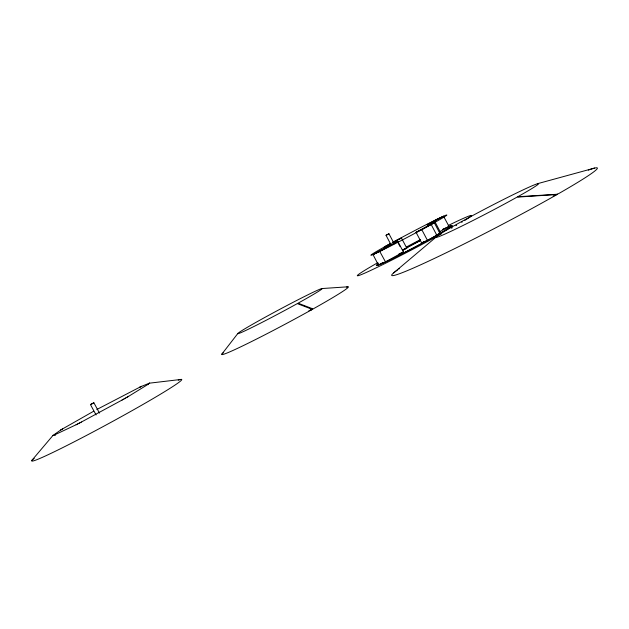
<?xml version="1.0" encoding="UTF-8"?>
<svg xmlns="http://www.w3.org/2000/svg" width="629" height="629" viewBox="0 0 629 629"><rect width="100%" height="100%" fill="white"/><g stroke="black" fill="none" stroke-linecap="round" stroke-linejoin="round"><path stroke-width="0.94" d="M148.271 384.618L148.515 384.028M148.452 384.099L128.528 396.38M221.895 354.072L237.904 333.401M52.899 435.488L60.746 430.016M31.702 460.554L53.19 435.174M393.644 272.9L436.88 236.418M99.468 413.104L93.87 402.757L92.141 403.747M96.072 414.936L90.466 404.589L92.196 403.598M394.249 243.8L388.958 233.784L386.025 235.285L391.041 244.83L392.087 244.217L391.214 244.587M60.604 430.102L61.186 429.749M61.037 429.835L61.626 429.473M62.42 428.994L93.682 411.217M61.493 429.56L62.09 429.198M61.949 429.285L62.554 428.915M127.829 396.781L128.623 396.325M127.129 397.182L127.923 396.726M553.15 196.13L558.977 193.433A116.027 5.96 -27.6 0 0 590.364 169.398M126.413 397.591L127.215 397.135M125.69 398.008L126.5 397.544M124.951 398.416L125.769 397.953M124.212 398.841L125.037 398.369M390.483 244.044L384.24 247.048L384.814 246.725A42.56 1.25 -27.9 0 1 390.806 243.407M123.465 399.258L124.298 398.794M122.71 399.682L123.543 399.218M121.947 400.115L122.789 399.643M435.748 235.301L439.93 233.438L434.293 222.729L433.711 223.059A42.56 1.25 -27.9 0 1 422.539 229.215L416.044 232.29L421.674 242.959L427.453 240.396L421.776 229.632M122.026 400.075L81.338 422.067M346.548 287.107A71.753 3.137 -28.1 0 1 313.085 308.949L298.06 303.186A47.804 1.667 -28.1 0 0 304.239 296.636A47.804 1.667 -28.1 0 0 238.014 333.284A47.804 1.667 -28.1 0 0 297.305 303.603L312.306 309.389L311.953 309.586A71.753 3.137 -28.1 0 1 244.885 344.834A71.753 3.137 -28.1 0 1 223.57 352.586M391.112 244.815L397.835 241.45L403.401 251.985L385.514 261.939L379.743 251.403A42.56 1.25 -27.9 0 1 372.973 254.517L378.446 265.037L382.668 262.686M439.207 231.904A30.75 1.195 -27.8 0 1 439.813 231.661L449.082 226.558L443.555 216.274A42.56 1.25 -27.9 0 0 436.259 219.694L427.17 224.687L428.066 226.393M372.895 254.548L391.183 244.595M379.9 251.325L397.835 241.45M427.17 224.687L428.247 224.16A30.758 0.904 -27.9 0 1 434.364 221.306L443.649 216.234M388.958 233.784L386.072 235.285M96.819 409.503L139.795 387.181M392.653 242.401A42.56 1.25 -27.9 0 1 395.499 240.852L401.451 238.021L406.814 248.18L405.941 248.652A30.75 1.195 -27.8 0 0 402.827 250.35M421.674 242.959L422.594 242.464A30.75 1.195 -27.8 0 0 424.237 241.567M401.451 238.021L400.571 238.501A30.758 0.904 -27.9 0 0 393.101 242.582M416.044 232.29L416.964 231.794A30.758 0.904 -27.9 0 0 427.39 226.055L434.293 222.729M80.559 422.476L81.424 422.028M79.797 422.869L80.646 422.429M79.034 423.262L79.883 422.83M78.271 423.655L79.12 423.215M77.524 424.04L78.366 423.608M76.785 424.418L77.619 423.993M76.054 424.795L76.887 424.371M76.156 424.74L54.338 435.009M403.401 251.985L400.948 253.165M139.654 387.244L140.267 386.953M140.118 387.024L140.731 386.733M141.47 386.387L149.332 383.187M401.263 253.015L399.729 253.739M140.582 386.804L141.179 386.521M141.03 386.591L141.619 386.316M399.541 253.825L398.487 254.297M93.815 402.772L90.466 404.589M403.299 249.744L406.814 248.18M310.121 310.223L312.707 309.169M308.863 310.797L312.306 309.389M537.37 183.731L594.617 168.061M54.519 434.969L55.116 435.221M149.443 383.171L180.9 379.46M149.23 383.203L149.639 383.14M321.985 288.546L347.979 286.8M520.356 196.578L557.569 194.235M520.34 196.578L517.746 196.743A57.844 2.367 -27.6 0 0 508.295 197.089A57.844 2.367 -27.6 0 0 436.408 237.369A57.844 2.367 -27.6 0 0 517.007 197.152L557.129 194.495L555.926 195.171A116.027 5.96 -27.6 0 1 433.436 258.881A116.027 5.96 -27.6 0 1 397.685 269.833M397.89 242.448L400.028 246.497M434.639 221.196L440.096 231.558M431.164 224.482L436.809 235.215M448.257 225.489A64.512 2.516 -27.8 0 1 465.727 219.82M465.279 220.095A64.512 2.516 -27.8 0 1 464.815 220.386M462.244 221.958A64.512 2.516 -27.8 0 1 461.686 222.296M456.654 225.261A64.512 2.516 -27.8 0 1 455.962 225.662M452.29 227.777A64.512 2.516 -27.8 0 1 451.52 228.217M441.354 233.909A64.512 2.516 -27.8 0 1 440.442 234.42M439.522 234.924A64.512 2.516 -27.8 0 1 438.586 235.435M437.65 235.954A64.512 2.516 -27.8 0 1 365.913 272.632A64.512 2.516 -27.8 0 1 377.911 262.631M406.649 246.867A64.512 2.516 -27.8 0 1 420.604 239.515M392.834 242.291A42.992 1.266 -27.9 0 1 446.606 215.307A42.992 1.266 -27.9 0 1 387.763 247.456A42.992 1.266 -27.9 0 1 391.128 243.219M378.202 264.031A42.544 1.659 -27.8 0 0 378.194 265.123L378.524 265.006A42.544 1.659 -27.8 0 0 385.357 262.01L386.064 261.68A42.544 1.659 -27.8 0 0 427.185 240.545L428.215 239.979A42.544 1.659 -27.8 0 0 439.349 233.776L440.158 233.312A42.544 1.659 -27.8 0 0 449.373 226.44L448.988 226.597A42.544 1.659 -27.8 0 0 447.659 227.148M402.764 249.862A42.544 1.659 -27.8 0 1 403.747 249.328M406.743 247.716A42.544 1.659 -27.8 0 1 420.054 240.695M443.02 229.247A42.544 1.659 -27.8 0 0 442.336 229.569A42.976 1.675 -27.8 0 1 442.753 229.341M443.681 228.94A42.544 1.659 -27.8 0 1 444.318 228.642M444.939 228.358A42.544 1.659 -27.8 0 1 445.529 228.091A42.976 1.675 -27.8 0 0 445.143 228.233M446.095 227.832A42.544 1.659 -27.8 0 1 447.164 227.368M447.541 227.163A42.976 1.675 -27.8 0 1 417.137 245.963A42.976 1.675 -27.8 0 1 378.438 263.818M402.875 249.784A42.976 1.675 -27.8 0 1 403.48 249.454M404.085 249.131A42.976 1.675 -27.8 0 1 404.699 248.801M405.312 248.471A42.976 1.675 -27.8 0 1 420.376 240.506M443.579 228.956A42.976 1.675 -27.8 0 1 444.381 228.586M446.228 227.745A42.976 1.675 -27.8 0 1 446.904 227.439M398.872 269.008A116.027 5.96 -27.6 0 1 399.509 268.575M588.319 170.144A116.027 5.96 -27.6 0 1 589.711 169.633M178.243 380.183A85.379 3.86 -28.5 0 1 107.41 424.261A85.379 3.86 -28.5 0 1 34.202 458.384M148.42 384.146L148.42 384.146M55.541 434.623L55.148 434.773L55.541 434.623"/></g></svg>
